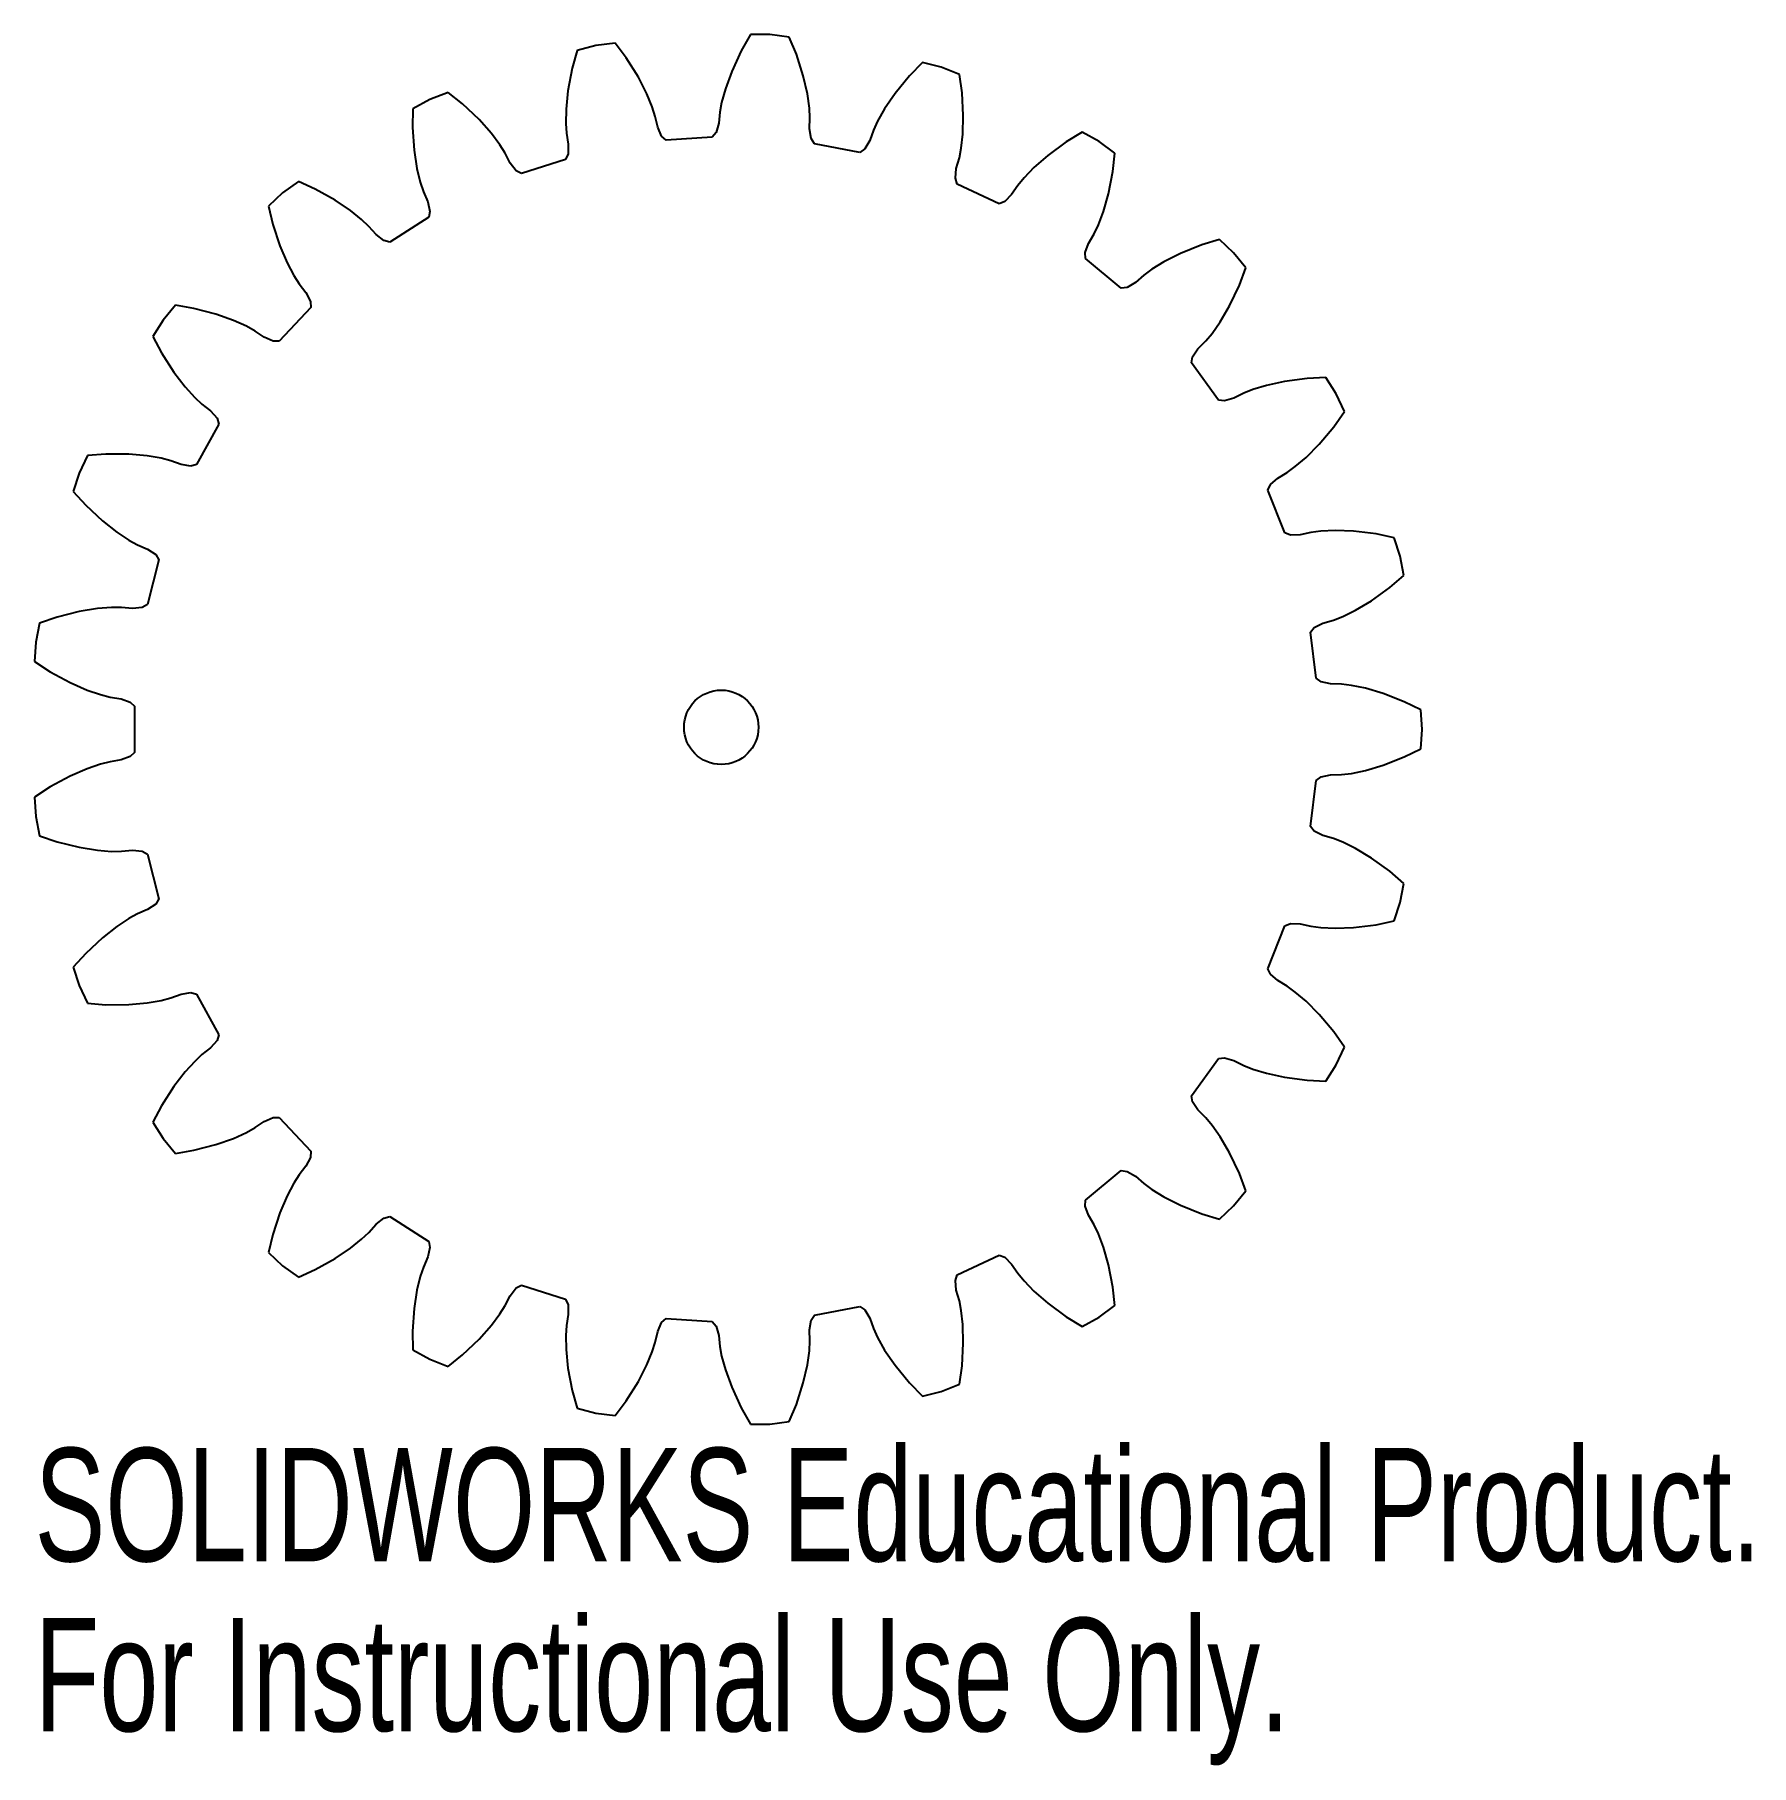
# Model space of a CAD drawing. Header units: millimetres. Extents: x -29.3 to 44, y -44.3 to 29.6.
import ezdxf

# ---------------------------------------------------------------- set-up
doc = ezdxf.new("R2010")
doc.units = ezdxf.units.MM
doc.styles.add('SLDTEXTSTYLE0', font='TXT', dxfattribs={"width": 0.7})

msp = doc.modelspace()

# ---------------------------------------------------------------- linework, layer by layer
at = {"color": 7, "linetype": 'Continuous', "lineweight": 25}
for p, q in [((1.248, 29.554), (0.857, 28.866)), ((2.079, 29.554), (1.248, 29.554)), ((2.902, 29.45), (2.079, 29.554)), ((-6.156, 28.88), (-6.364, 28.117)), ((-5.352, 29.086), (-6.156, 28.88)), ((-4.528, 29.19), (-5.352, 29.086)), ((-4.053, 28.558), (-4.528, 29.19)), ((0.857, 28.866), (0.447, 27.984)), ((3.205, 28.719), (2.902, 29.45)), ((-6.364, 28.117), (-6.541, 27.161)), ((-3.537, 27.734), (-4.053, 28.558)), ((3.5, 27.792), (3.205, 28.719)), ((8.587, 28.365), (8.037, 27.797)), ((9.392, 28.159), (8.587, 28.365)), ((10.163, 27.853), (9.392, 28.159)), ((-3.175, 27.032), (-3.537, 27.734)), ((0.447, 27.984), (0.176, 27.243)), ((3.676, 27.023), (3.5, 27.792)), ((8.037, 27.797), (7.421, 27.044)), ((10.275, 27.07), (10.163, 27.853)), ((-12.432, 26.786), (-13.159, 26.386)), ((-11.66, 27.091), (-12.432, 26.786)), ((-11.043, 26.597), (-11.66, 27.091)), ((-10.338, 25.927), (-11.043, 26.597)), ((-6.541, 27.161), (-6.619, 26.375)), ((-2.943, 26.471), (-3.175, 27.032)), ((0.016, 26.657), (-0.061, 26.24)), ((0.176, 27.243), (0.016, 26.657)), ((3.761, 26.422), (3.676, 27.023)), ((7.421, 27.044), (6.974, 26.393)), ((10.33, 26.099), (10.275, 27.07)), ((-13.159, 26.386), (-13.172, 25.595)), ((-9.812, 25.337), (-10.338, 25.927)), ((-6.619, 26.375), (-6.629, 25.768)), ((-2.814, 26.067), (-2.943, 26.471)), ((-2.709, 25.609), (-2.814, 26.067)), ((-0.061, 26.24), (-0.107, 25.772)), ((3.786, 25.998), (3.761, 26.422)), ((3.773, 25.528), (3.786, 25.998)), ((6.674, 25.866), (6.495, 25.481)), ((6.974, 26.393), (6.674, 25.866)), ((10.309, 25.31), (10.33, 26.099)), ((-13.172, 25.595), (-13.105, 24.625)), ((-9.448, 24.852), (-9.812, 25.337)), ((-6.629, 25.768), (-6.6, 25.345)), ((-6.6, 25.345), (-6.528, 24.88)), ((-2.546, 25.226), (-2.709, 25.609)), ((-2.355, 25.051), (-2.546, 25.226)), ((-0.389, 25.175), (-2.355, 25.051)), ((-0.221, 25.372), (-0.389, 25.175)), ((-0.107, 25.772), (-0.221, 25.372)), ((3.836, 25.117), (3.773, 25.528)), ((3.978, 24.9), (3.836, 25.117)), ((6.495, 25.481), (6.334, 25.04)), ((10.243, 24.707), (10.309, 25.31)), ((15.4, 25.389), (14.726, 24.975)), ((16.128, 24.989), (15.4, 25.389)), ((-13.105, 24.625), (-12.986, 23.844)), ((-9.223, 24.493), (-9.448, 24.852)), ((-9.008, 24.075), (-9.223, 24.493)), ((-6.539, 24.464), (-6.652, 24.231)), ((-6.528, 24.88), (-6.539, 24.464)), ((5.913, 24.531), (3.978, 24.9)), ((6.124, 24.68), (5.913, 24.531)), ((6.334, 25.04), (6.124, 24.68)), ((10.161, 24.29), (10.243, 24.707)), ((13.942, 24.399), (13.347, 23.88)), ((14.726, 24.975), (13.942, 24.399)), ((16.799, 24.501), (16.128, 24.989)), ((16.712, 23.715), (16.799, 24.501)), ((-12.986, 23.844), (-12.844, 23.254)), ((-8.754, 23.744), (-9.008, 24.075)), ((-8.526, 23.622), (-8.754, 23.744)), ((-6.652, 24.231), (-8.526, 23.622)), ((9.991, 23.424), (10.032, 23.838)), ((10.032, 23.838), (10.161, 24.29)), ((13.347, 23.88), (12.925, 23.444)), ((16.525, 22.76), (16.712, 23.715)), ((-18.046, 23.285), (-18.718, 22.797)), ((-17.325, 22.959), (-18.046, 23.285)), ((-16.476, 22.486), (-17.325, 22.959)), ((-12.844, 23.254), (-12.71, 22.852)), ((10.073, 23.179), (9.991, 23.424)), ((11.856, 22.34), (10.073, 23.179)), ((12.657, 23.116), (12.391, 22.728)), ((12.925, 23.444), (12.657, 23.116)), ((-18.718, 22.797), (-19.323, 22.228)), ((-19.323, 22.228), (-19.138, 21.459)), ((-15.82, 22.045), (-16.476, 22.486)), ((-12.71, 22.852), (-12.526, 22.419)), ((-12.526, 22.419), (-12.433, 22.013)), ((12.098, 22.433), (11.856, 22.34)), ((12.391, 22.728), (12.098, 22.433)), ((16.308, 22.001), (16.525, 22.76)), ((-19.138, 21.459), (-18.832, 20.536)), ((-15.347, 21.666), (-15.82, 22.045)), ((-15.039, 21.374), (-15.347, 21.666)), ((-12.484, 21.76), (-14.148, 20.704)), ((-12.433, 22.013), (-12.484, 21.76)), ((15.911, 21.051), (16.094, 21.434)), ((16.094, 21.434), (16.308, 22.001)), ((-14.727, 21.022), (-15.039, 21.374)), ((-14.399, 20.765), (-14.727, 21.022)), ((-14.148, 20.704), (-14.399, 20.765)), ((15.674, 20.645), (15.911, 21.051)), ((21.259, 20.812), (20.503, 20.579)), ((21.864, 20.244), (21.259, 20.812)), ((-18.832, 20.536), (-18.522, 19.81)), ((15.53, 20.254), (15.674, 20.645)), ((15.55, 19.996), (15.53, 20.254)), ((17.068, 18.74), (15.55, 19.996)), ((19.601, 20.216), (18.895, 19.861)), ((20.503, 20.579), (19.601, 20.216)), ((22.393, 19.604), (21.864, 20.244)), ((-18.522, 19.81), (-18.238, 19.274)), ((-18.238, 19.274), (-18.009, 18.917)), ((18.036, 19.293), (17.682, 18.983)), ((18.378, 19.544), (18.036, 19.293)), ((18.895, 19.861), (18.378, 19.544)), ((22.113, 18.864), (22.393, 19.604)), ((-18.009, 18.917), (-17.723, 18.544)), ((-17.723, 18.544), (-17.532, 18.174)), ((17.325, 18.77), (17.068, 18.74)), ((17.682, 18.983), (17.325, 18.77)), ((21.694, 17.986), (22.113, 18.864)), ((-23.285, 18.009), (-23.814, 17.37)), ((-22.505, 17.873), (-23.285, 18.009)), ((-21.565, 17.626), (-22.505, 17.873)), ((-17.519, 17.915), (-18.867, 16.479)), ((-17.532, 18.174), (-17.519, 17.915)), ((21.296, 17.305), (21.694, 17.986)), ((-23.814, 17.37), (-24.259, 16.669)), ((-20.821, 17.362), (-21.565, 17.626)), ((-20.268, 17.112), (-20.821, 17.362)), ((-19.897, 16.906), (-20.268, 17.112)), ((20.947, 16.808), (21.296, 17.305)), ((-24.259, 16.669), (-23.888, 15.97)), ((-19.507, 16.644), (-19.897, 16.906)), ((-19.126, 16.476), (-19.507, 16.644)), ((-18.867, 16.479), (-19.126, 16.476)), ((20.344, 16.149), (20.675, 16.483)), ((20.675, 16.483), (20.947, 16.808)), ((-23.888, 15.97), (-23.363, 15.152)), ((20.062, 15.551), (20.108, 15.806)), ((21.22, 13.957), (20.062, 15.551)), ((20.108, 15.806), (20.344, 16.149)), ((-23.363, 15.152), (-22.882, 14.525)), ((25.005, 14.884), (24.041, 14.757)), ((25.795, 14.922), (25.005, 14.884)), ((26.24, 14.221), (25.795, 14.922)), ((-22.882, 14.525), (-22.473, 14.077)), ((-22.473, 14.077), (-22.163, 13.788)), ((21.876, 14.04), (21.477, 13.922)), ((22.296, 14.251), (21.876, 14.04)), ((22.689, 14.41), (22.296, 14.251)), ((23.269, 14.588), (22.689, 14.41)), ((24.041, 14.757), (23.269, 14.588)), ((26.593, 13.469), (26.24, 14.221)), ((-22.163, 13.788), (-21.793, 13.498)), ((-21.793, 13.498), (-21.516, 13.187)), ((21.477, 13.922), (21.22, 13.957)), ((26.138, 12.822), (26.593, 13.469)), ((-21.439, 12.94), (-22.388, 11.214)), ((-21.516, 13.187), (-21.439, 12.94)), ((25.514, 12.076), (26.138, 12.822)), ((24.959, 11.515), (25.514, 12.076)), ((-27.047, 11.597), (-27.401, 10.846)), ((-26.258, 11.659), (-27.047, 11.597)), ((-25.286, 11.653), (-26.258, 11.659)), ((-24.5, 11.583), (-25.286, 11.653)), ((-23.902, 11.478), (-24.5, 11.583)), ((-23.492, 11.371), (-23.902, 11.478)), ((-23.048, 11.214), (-23.492, 11.371)), ((-22.638, 11.146), (-23.048, 11.214)), ((-22.388, 11.214), (-22.638, 11.146)), ((24.153, 10.874), (24.497, 11.121)), ((24.497, 11.121), (24.959, 11.515)), ((-27.401, 10.846), (-27.657, 10.056)), ((23.328, 10.123), (23.435, 10.359)), ((23.435, 10.359), (23.749, 10.633)), ((23.749, 10.633), (24.153, 10.874)), ((-27.657, 10.056), (-27.124, 9.471)), ((24.053, 8.292), (23.328, 10.123)), ((-27.124, 9.471), (-26.412, 8.809)), ((-26.412, 8.809), (-25.79, 8.322)), ((-25.79, 8.322), (-25.283, 7.989)), ((24.293, 8.194), (24.053, 8.292)), ((24.709, 8.209), (24.293, 8.194)), ((25.168, 8.309), (24.709, 8.209)), ((25.589, 8.365), (25.168, 8.309)), ((26.195, 8.394), (25.589, 8.365)), ((26.984, 8.365), (26.195, 8.394)), ((27.949, 8.248), (26.984, 8.365)), ((28.724, 8.088), (27.949, 8.248)), ((-25.283, 7.989), (-24.91, 7.787)), ((-24.91, 7.787), (-24.48, 7.598)), ((-24.48, 7.598), (-24.134, 7.366)), ((28.981, 7.299), (28.724, 8.088)), ((-23.998, 7.146), (-24.488, 5.238)), ((-24.134, 7.366), (-23.998, 7.146)), ((29.136, 6.483), (28.981, 7.299)), ((27.745, 5.402), (28.534, 5.969)), ((28.534, 5.969), (29.136, 6.483)), ((-24.488, 5.238), (-24.713, 5.111)), ((27.067, 4.997), (27.745, 5.402)), ((-29.097, 4.45), (-29.252, 3.635)), ((-28.348, 4.706), (-29.097, 4.45)), ((-27.405, 4.943), (-28.348, 4.706)), ((-26.625, 5.07), (-27.405, 4.943)), ((-26.02, 5.118), (-26.625, 5.07)), ((-25.596, 5.115), (-26.02, 5.118)), ((-25.128, 5.074), (-25.596, 5.115)), ((-24.713, 5.111), (-25.128, 5.074)), ((25.304, 4.256), (25.676, 4.443)), ((25.676, 4.443), (26.127, 4.576)), ((26.127, 4.576), (26.522, 4.73)), ((26.522, 4.73), (27.067, 4.997)), ((25.141, 4.054), (25.304, 4.256)), ((25.388, 2.1), (25.141, 4.054)), ((-29.252, 3.635), (-29.304, 2.806)), ((-29.304, 2.806), (-28.643, 2.372)), ((-28.643, 2.372), (-27.788, 1.908)), ((-27.788, 1.908), (-27.065, 1.591)), ((-27.065, 1.591), (-26.491, 1.395)), ((25.596, 1.945), (25.388, 2.1)), ((26.002, 1.857), (25.596, 1.945)), ((26.472, 1.84), (26.002, 1.857)), ((26.893, 1.789), (26.472, 1.84)), ((27.488, 1.666), (26.893, 1.789)), ((28.245, 1.442), (27.488, 1.666)), ((-26.491, 1.395), (-26.079, 1.292)), ((-26.079, 1.292), (-25.615, 1.216)), ((-25.615, 1.216), (-25.223, 1.077)), ((-25.223, 1.077), (-25.036, 0.897)), ((-25.036, 0.897), (-25.036, -1.072)), ((29.151, 1.089), (28.245, 1.442)), ((29.862, 0.741), (29.151, 1.089)), ((29.914, -0.087), (29.862, 0.741)), ((29.862, -0.916), (29.914, -0.087)), ((-26.079, -1.467), (-26.491, -1.57)), ((-25.615, -1.391), (-26.079, -1.467)), ((-25.223, -1.252), (-25.615, -1.391)), ((-25.036, -1.072), (-25.223, -1.252)), ((28.245, -1.617), (29.151, -1.264)), ((29.151, -1.264), (29.862, -0.916)), ((-27.788, -2.083), (-28.643, -2.547)), ((-27.065, -1.766), (-27.788, -2.083)), ((-26.491, -1.57), (-27.065, -1.766)), ((25.388, -2.275), (25.596, -2.12)), ((25.596, -2.12), (26.002, -2.032)), ((26.002, -2.032), (26.472, -2.015)), ((26.472, -2.015), (26.893, -1.964)), ((26.893, -1.964), (27.488, -1.841)), ((27.488, -1.841), (28.245, -1.617)), ((-28.643, -2.547), (-29.304, -2.981)), ((25.141, -4.229), (25.388, -2.275)), ((-29.304, -2.981), (-29.252, -3.81)), ((-29.252, -3.81), (-29.097, -4.625)), ((25.304, -4.431), (25.141, -4.229)), ((-29.097, -4.625), (-28.348, -4.881)), ((-28.348, -4.881), (-27.405, -5.118)), ((-27.405, -5.118), (-26.625, -5.245)), ((25.676, -4.618), (25.304, -4.431)), ((26.127, -4.751), (25.676, -4.618)), ((26.522, -4.905), (26.127, -4.751)), ((27.067, -5.172), (26.522, -4.905)), ((-26.625, -5.245), (-26.02, -5.293)), ((-26.02, -5.293), (-25.596, -5.29)), ((-25.596, -5.29), (-25.128, -5.248)), ((-25.128, -5.248), (-24.713, -5.286)), ((-24.713, -5.286), (-24.488, -5.413)), ((-24.488, -5.413), (-23.998, -7.321)), ((27.745, -5.577), (27.067, -5.172)), ((28.534, -6.144), (27.745, -5.577)), ((29.136, -6.658), (28.534, -6.144)), ((-23.998, -7.321), (-24.134, -7.541)), ((28.981, -7.474), (29.136, -6.658)), ((-24.91, -7.962), (-25.283, -8.164)), ((-24.48, -7.773), (-24.91, -7.962)), ((-24.134, -7.541), (-24.48, -7.773)), ((28.724, -8.263), (28.981, -7.474)), ((-25.79, -8.497), (-26.412, -8.984)), ((-25.283, -8.164), (-25.79, -8.497)), ((23.328, -10.298), (24.053, -8.467)), ((24.053, -8.467), (24.293, -8.369)), ((24.293, -8.369), (24.709, -8.384)), ((24.709, -8.384), (25.168, -8.484)), ((25.168, -8.484), (25.589, -8.54)), ((25.589, -8.54), (26.195, -8.569)), ((26.195, -8.569), (26.984, -8.54)), ((26.984, -8.54), (27.949, -8.423)), ((27.949, -8.423), (28.724, -8.263)), ((-26.412, -8.984), (-27.124, -9.646)), ((-27.124, -9.646), (-27.657, -10.231)), ((-27.657, -10.231), (-27.401, -11.021)), ((23.435, -10.534), (23.328, -10.298)), ((-27.401, -11.021), (-27.047, -11.772)), ((23.749, -10.808), (23.435, -10.534)), ((24.153, -11.049), (23.749, -10.808)), ((24.497, -11.296), (24.153, -11.049)), ((-27.047, -11.772), (-26.258, -11.834)), ((-25.286, -11.828), (-24.5, -11.758)), ((-24.5, -11.758), (-23.902, -11.653)), ((-23.902, -11.653), (-23.492, -11.546)), ((-23.492, -11.546), (-23.048, -11.389)), ((-23.048, -11.389), (-22.638, -11.321)), ((-22.638, -11.321), (-22.388, -11.389)), ((-22.388, -11.389), (-21.439, -13.115)), ((24.959, -11.69), (24.497, -11.296)), ((25.514, -12.251), (24.959, -11.69)), ((-26.258, -11.834), (-25.286, -11.828)), ((26.138, -12.997), (25.514, -12.251)), ((-21.439, -13.115), (-21.516, -13.362)), ((26.593, -13.644), (26.138, -12.997)), ((-22.163, -13.963), (-22.473, -14.252)), ((-21.793, -13.673), (-22.163, -13.963)), ((-21.516, -13.362), (-21.793, -13.673)), ((26.24, -14.396), (26.593, -13.644)), ((-22.882, -14.7), (-23.363, -15.326)), ((-22.473, -14.252), (-22.882, -14.7)), ((20.062, -15.726), (21.22, -14.132)), ((21.22, -14.132), (21.477, -14.097)), ((21.477, -14.097), (21.876, -14.215)), ((21.876, -14.215), (22.296, -14.426)), ((22.296, -14.426), (22.689, -14.585)), ((22.689, -14.585), (23.269, -14.763)), ((23.269, -14.763), (24.041, -14.932)), ((25.795, -15.097), (26.24, -14.396)), ((-23.363, -15.326), (-23.888, -16.145)), ((24.041, -14.932), (25.005, -15.059)), ((25.005, -15.059), (25.795, -15.097)), ((-23.888, -16.145), (-24.259, -16.844)), ((20.108, -15.981), (20.062, -15.726)), ((20.344, -16.324), (20.108, -15.981)), ((-24.259, -16.844), (-23.814, -17.545)), ((-19.897, -17.081), (-19.507, -16.819)), ((-19.507, -16.819), (-19.126, -16.651)), ((-19.126, -16.651), (-18.867, -16.654)), ((-18.867, -16.654), (-17.519, -18.09)), ((20.675, -16.658), (20.344, -16.324)), ((20.947, -16.983), (20.675, -16.658)), ((21.296, -17.48), (20.947, -16.983)), ((-23.814, -17.545), (-23.285, -18.184)), ((-21.565, -17.801), (-20.821, -17.537)), ((-20.821, -17.537), (-20.268, -17.287)), ((-20.268, -17.287), (-19.897, -17.081)), ((21.694, -18.161), (21.296, -17.48)), ((-23.285, -18.184), (-22.505, -18.048)), ((-22.505, -18.048), (-21.565, -17.801)), ((-17.532, -18.349), (-17.723, -18.719)), ((-17.519, -18.09), (-17.532, -18.349)), ((22.113, -19.039), (21.694, -18.161)), ((-18.009, -19.092), (-18.238, -19.449)), ((-17.723, -18.719), (-18.009, -19.092)), ((15.55, -20.171), (17.068, -18.915)), ((17.068, -18.915), (17.325, -18.945)), ((17.325, -18.945), (17.682, -19.158)), ((17.682, -19.158), (18.036, -19.468)), ((22.393, -19.779), (22.113, -19.039)), ((-18.238, -19.449), (-18.522, -19.985)), ((18.036, -19.468), (18.378, -19.719)), ((18.378, -19.719), (18.895, -20.036)), ((21.864, -20.419), (22.393, -19.779)), ((-18.522, -19.985), (-18.832, -20.711)), ((15.53, -20.429), (15.55, -20.171)), ((15.674, -20.82), (15.53, -20.429)), ((18.895, -20.036), (19.601, -20.391)), ((19.601, -20.391), (20.503, -20.754)), ((21.259, -20.987), (21.864, -20.419)), ((-18.832, -20.711), (-19.138, -21.634)), ((-15.039, -21.548), (-14.727, -21.197)), ((-14.727, -21.197), (-14.399, -20.94)), ((-14.399, -20.94), (-14.148, -20.879)), ((-14.148, -20.879), (-12.484, -21.935)), ((15.911, -21.226), (15.674, -20.82)), ((16.094, -21.609), (15.911, -21.226)), ((20.503, -20.754), (21.259, -20.987)), ((-19.138, -21.634), (-19.323, -22.403)), ((-15.82, -22.22), (-15.347, -21.841)), ((-15.347, -21.841), (-15.039, -21.548)), ((-12.484, -21.935), (-12.433, -22.188)), ((16.308, -22.176), (16.094, -21.609)), ((-19.323, -22.403), (-18.718, -22.972)), ((-17.325, -23.134), (-16.476, -22.661)), ((-16.476, -22.661), (-15.82, -22.22)), ((-12.526, -22.594), (-12.71, -23.027)), ((-12.433, -22.188), (-12.526, -22.594)), ((10.073, -23.354), (11.856, -22.515)), ((11.856, -22.515), (12.098, -22.607)), ((12.098, -22.607), (12.391, -22.903)), ((16.525, -22.935), (16.308, -22.176)), ((-18.718, -22.972), (-18.046, -23.46)), ((-18.046, -23.46), (-17.325, -23.134)), ((-12.844, -23.429), (-12.986, -24.019)), ((-12.71, -23.027), (-12.844, -23.429)), ((9.991, -23.599), (10.073, -23.354)), ((10.032, -24.013), (9.991, -23.599)), ((12.391, -22.903), (12.657, -23.291)), ((12.657, -23.291), (12.925, -23.619)), ((12.925, -23.619), (13.347, -24.055)), ((16.712, -23.89), (16.525, -22.935)), ((-12.986, -24.019), (-13.105, -24.8)), ((-9.223, -24.668), (-9.008, -24.25)), ((-9.008, -24.25), (-8.754, -23.919)), ((-8.754, -23.919), (-8.526, -23.797)), ((-8.526, -23.797), (-6.652, -24.406)), ((10.161, -24.465), (10.032, -24.013)), ((13.347, -24.055), (13.942, -24.574)), ((16.799, -24.676), (16.712, -23.89)), ((-13.105, -24.8), (-13.172, -25.77)), ((-9.812, -25.512), (-9.448, -25.027)), ((-9.448, -25.027), (-9.223, -24.668)), ((-6.652, -24.406), (-6.539, -24.639)), ((-6.528, -25.055), (-6.6, -25.52)), ((-6.539, -24.639), (-6.528, -25.055)), ((3.836, -25.292), (3.978, -25.075)), ((3.978, -25.075), (5.913, -24.706)), ((5.913, -24.706), (6.124, -24.855)), ((6.124, -24.855), (6.334, -25.215)), ((10.243, -24.882), (10.161, -24.465)), ((10.309, -25.485), (10.243, -24.882)), ((13.942, -24.574), (14.726, -25.15)), ((16.128, -25.164), (16.799, -24.676)), ((-13.172, -25.77), (-13.159, -26.561)), ((-10.338, -26.102), (-9.812, -25.512)), ((-6.6, -25.52), (-6.629, -25.943)), ((-2.814, -26.242), (-2.709, -25.784)), ((-2.709, -25.784), (-2.546, -25.401)), ((-2.546, -25.401), (-2.355, -25.226)), ((-2.355, -25.226), (-0.389, -25.35)), ((-0.389, -25.35), (-0.221, -25.547)), ((-0.221, -25.547), (-0.107, -25.947)), ((3.773, -25.703), (3.836, -25.292)), ((3.786, -26.173), (3.773, -25.703)), ((6.334, -25.215), (6.495, -25.656)), ((6.495, -25.656), (6.674, -26.041)), ((10.33, -26.274), (10.309, -25.485)), ((14.726, -25.15), (15.4, -25.564)), ((15.4, -25.564), (16.128, -25.164)), ((-13.159, -26.561), (-12.432, -26.961)), ((-11.043, -26.771), (-10.338, -26.102)), ((-6.629, -25.943), (-6.619, -26.55)), ((-6.619, -26.55), (-6.541, -27.336)), ((-2.943, -26.646), (-2.814, -26.242)), ((-0.107, -25.947), (-0.061, -26.415)), ((-0.061, -26.415), (0.016, -26.832)), ((3.761, -26.597), (3.786, -26.173)), ((6.674, -26.041), (6.974, -26.568)), ((6.974, -26.568), (7.421, -27.219)), ((10.275, -27.245), (10.33, -26.274)), ((-12.432, -26.961), (-11.66, -27.266)), ((-11.66, -27.266), (-11.043, -26.771)), ((-3.537, -27.909), (-3.175, -27.207)), ((-3.175, -27.207), (-2.943, -26.646)), ((0.016, -26.832), (0.176, -27.418)), ((3.5, -27.967), (3.676, -27.198)), ((3.676, -27.198), (3.761, -26.597)), ((7.421, -27.219), (8.037, -27.972)), ((10.163, -28.028), (10.275, -27.245)), ((-6.541, -27.336), (-6.364, -28.292)), ((-4.053, -28.732), (-3.537, -27.909)), ((0.176, -27.418), (0.447, -28.159)), ((3.205, -28.894), (3.5, -27.967)), ((8.037, -27.972), (8.587, -28.54)), ((9.392, -28.334), (10.163, -28.028)), ((-6.364, -28.292), (-6.156, -29.055)), ((-4.528, -29.365), (-4.053, -28.732)), ((0.447, -28.159), (0.857, -29.041)), ((8.587, -28.54), (9.392, -28.334)), ((-6.156, -29.055), (-5.352, -29.261)), ((-5.352, -29.261), (-4.528, -29.365)), ((0.857, -29.041), (1.248, -29.729)), ((2.902, -29.625), (3.205, -28.894)), ((1.248, -29.729), (2.079, -29.729)), ((2.079, -29.729), (2.902, -29.625))]:
    msp.add_line(p, q, dxfattribs=at)
msp.add_circle((0, 0), 1.587, dxfattribs=at)

# ---------------------------------------------------------------- texts
at = {"color": 7, "linetype": 'Continuous', "char_height": 4.83362, "attachment_point": 1, "style": 'SLDTEXTSTYLE0'}
for s, insert in [('SOLIDWORKS Educational Product.', (-29.304, -30.748)), ('For Instructional Use Only.', (-29.304, -37.999))]:
    msp.add_mtext(s, dxfattribs=dict(at, insert=insert))

doc.saveas('drawing.dxf')
